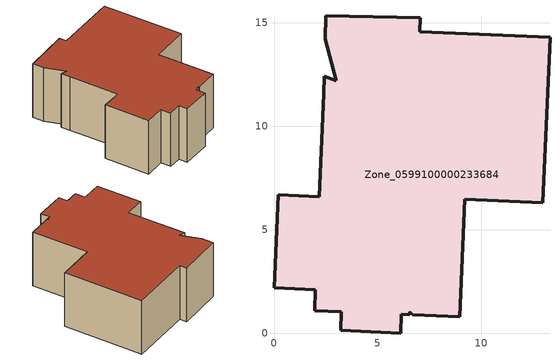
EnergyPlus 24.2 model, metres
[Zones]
Zone_0599100000233684
 floor ground (C_G): 2.47,14.19 2.49,15.33 7.07,15.24 7.05,14.55 13.33,14.29 12.99,6.31 9.21,6.46 8.96,0.79 6.7,0.89 6.56,1.04 6.56,0.89 6.15,0.91 6.11,0 3.22,0.14 3.26,1.04 1.96,1.09 2,2.1 0,2.19 0.2,6.68 2.18,6.58 2.41,11.56 2.43,12.41 3.02,12.19 z1.6
 wall outside (C_F): 7.05,14.55 7.07,15.24 2.49,15.33 2.47,14.19 3.02,12.19 2.43,12.41 2.41,11.56 2.18,6.58 0.2,6.68 0,2.19 2,2.1 1.96,1.09 3.26,1.04 3.22,0.14 6.11,0 6.15,0.91 6.56,0.89 6.56,1.04 6.7,0.89 8.96,0.79 9.21,6.46 12.99,6.31 13.33,14.29 7.05,14.55 z1.6:7.31
 roof outside (C_R): 6.56,1.04 6.7,0.89 8.96,0.79 9.21,6.46 12.99,6.31 13.33,14.29 7.05,14.55 7.07,15.24 2.49,15.33 2.47,14.19 3.02,12.19 2.43,12.41 2.41,11.56 2.18,6.58 0.2,6.68 0,2.19 2,2.1 1.96,1.09 3.26,1.04 3.22,0.14 6.11,0 6.15,0.91 6.56,0.89 z7.31
[BUILDING]
Pand.0599100000233684: North Axis=0; Terrain=City; Loads Convergence Tolerance Value=0.04; Temperature Convergence Tolerance Value=0.4; Solar Distribution=FullExterior; Maximum Number of Warmup Days=25; Minimum Number of Warmup Days=1
[Site:Location]
Rotterdam.The.Hague.AP_ZH_NLD Design_Conditions: Latitude=51.96; Longitude=4.45; Time Zone=1; Elevation=-4.5
[SITE:GROUNDTEMPERATURE:BUILDINGSURFACE]
18, 18, 18, 18, 18, 18, 18, 18, 18, 18, 18, 18
[MATERIAL] Thermal Absorptance=0.9; Solar Absorptance=0.7; Visible Absorptance=0.7
Name | Roughness | Thickness | Conductivity | Density | Specific Heat
G.D.1975-1991 | MediumSmooth | 0.15 | 0.288461 | 540 | 1210
F.D.1975-1991 | Rough | 0.3 | 0.230769 | 1920 | 840
R.D.1975-1991 | MediumRough | 0.2 | 0.153846 | 1500 | 1000
[CONSTRUCTION]
C_G: G.D.1975-1991
C_F: F.D.1975-1991
C_R: R.D.1975-1991
[ZONE]
Zone_0599100000233684: Type=1; Multiplier=1; Ceiling Height=Autocalculate; Volume=Autocalculate; Floor Area=autocalculate; Part of Total Floor Area=Yes
[ZONEINFILTRATION:DESIGNFLOWRATE]
Infil_Zone_0599100000233684: Zone or ZoneList or Space or SpaceList=Zone_0599100000233684; Schedule=AlwaysOn; Design Flow Rate Calculation Method=Flow/Area; Flow Rate per Floor Area=0.0042; Constant Term Coefficient=1; Temperature Term Coefficient=0; Velocity Term Coefficient=0; Velocity Squared Term Coefficient=0
[HVACTEMPLATE:ZONE:IDEALLOADSAIRSYSTEM]
Zone_0599100000233684: Maximum Heating Supply Air Temperature=50; Minimum Cooling Supply Air Temperature=13; Maximum Heating Supply Air Humidity Ratio=0.0156; Minimum Cooling Supply Air Humidity Ratio=0.0077; Heating Limit=NoLimit; Cooling Limit=NoLimit; Dehumidification Control Type=ConstantSensibleHeatRatio; Cooling Sensible Heat Ratio=0.7; Dehumidification Setpoint=60; Humidification Control Type=None; Humidification Setpoint=30; Outdoor Air Method=None; Outdoor Air Flow Rate per Person=0.00944; Outdoor Air Flow Rate per Zone Floor Area=0; Outdoor Air Flow Rate per Zone=0; Demand Controlled Ventilation Type=None; Outdoor Air Economizer Type=NoEconomizer; Heat Recovery Type=None; Sensible Heat Recovery Effectiveness=0.7; Latent Heat Recovery Effectiveness=0.65
[ZONECONTROL:THERMOSTAT]
ThermostatControl_Zone_0599100000233684: Zone or ZoneList=Zone_0599100000233684; Control Type Schedule=DualSetpointControlType; Control 1=Thermostat_Zone_0599100000233684; Temperature Difference Between Cutout And Setpoint=0
[THERMOSTATSETPOINT:DUALSETPOINT]
Thermostat_Zone_0599100000233684: Heating Setpoint Temperature Schedule=HeatingSetpoint_Zone_0599100000233684; Cooling Setpoint Temperature Schedule=CoolingSetpoint_Zone_0599100000233684
[SCHEDULE:COMPACT]
HeatingSetpoint_Zone_0599100000233684: Through: 12/31, For: AllDays, Until: 24:00, 21
CoolingSetpoint_Zone_0599100000233684: Through: 12/31, For: AllDays, Until: 24:00, 24
DualSetpointControlType: Through: 12/31, For: AllDays, Until: 24:00, 4
AlwaysOn: Through: 12/31, For: AllDays, Until: 24:00, 1
